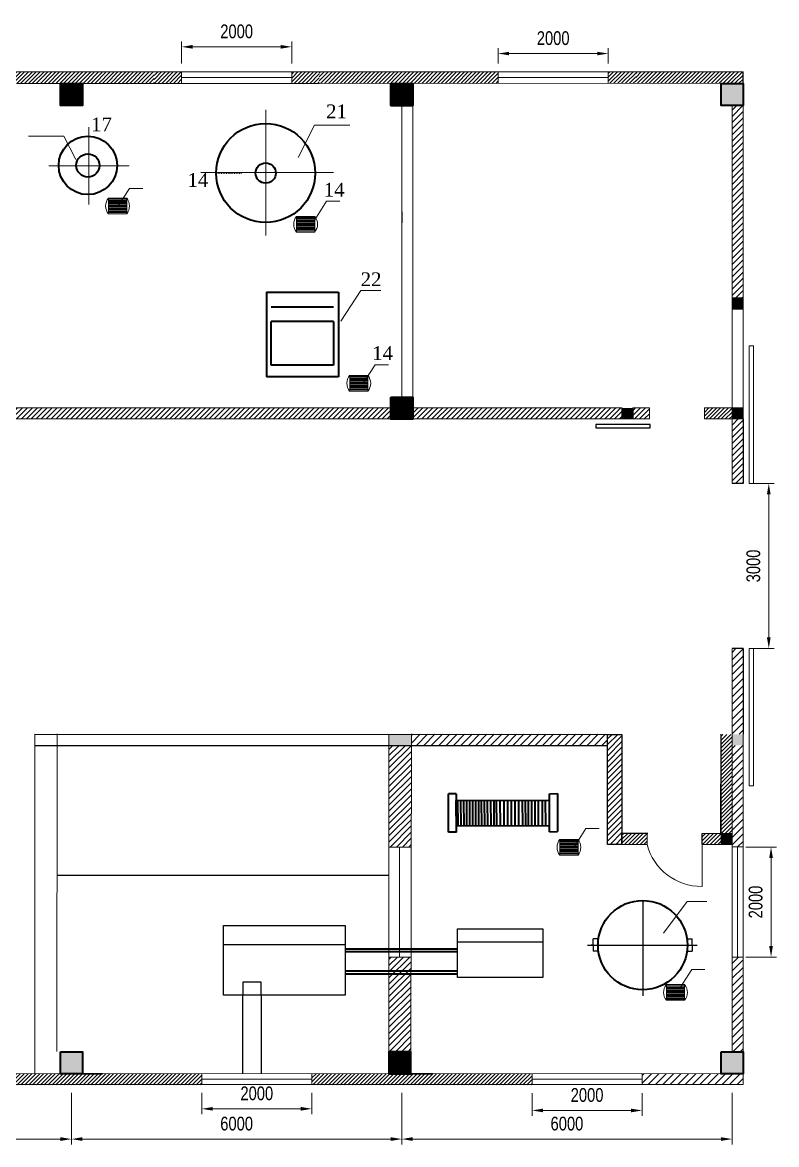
# Model space of a CAD drawing. Header units: millimetres. Extents: x -76212 to 9435109730, y -5959132081 to 60147.
# Drawn here: x 139829 to 153528, y 29423 to 49825 of the extents above; entities that cross this region are included whole.
import ezdxf

# ---------------------------------------------------------------- set-up
doc = ezdxf.new("R2010")
doc.units = ezdxf.units.MM
doc.linetypes.add('ACAD_ISO03W100', pattern=[30, 12, -18])
doc.linetypes.add('ACAD_ISO04W100', pattern=[30, 24, -3, 0, -3])
for name, color, linetype, lineweight in [('3', 4, 'Continuous', 5), ('athietbi', 2, 'Continuous', 35), ('Cot', 1, 'Continuous', 15), ('duonggiong', 8, 'ACAD_ISO04W100', 9), ('Hatch', 8, 'Continuous', 9), ('K.Thuoc0.15', 2, 'Continuous', 15), ('Net0.2', 4, 'Continuous', 13), ('netchinh1', 221, 'Continuous', 40), ('Nét tường', 10, 'Continuous', 30), ('PHOI_CANH', 3, 'Continuous', 30), ('tb dây chuyền', 10, 'Continuous', 40), ('thiet bi', 1, 'Continuous', 30), ('tuong', 1, 'Continuous', 40)]:
    doc.layers.add(name, color=color, linetype=linetype, lineweight=lineweight)
doc.layers.add('XAYDUNG', color=33, linetype='ACAD_ISO03W100')
doc.styles.add('VIET', font='', dxfattribs={"width": 0.8})
doc.styles.get('VIET').set_extended_font_data('.VnAvant')
doc.dimstyles.new('TL 1-100', dxfattribs={"dimtxt": 250, "dimasz": 200, "dimexe": 100, "dimexo": 150, "dimgap": 150, "dimtad": 1, "dimdec": 0, "dimdsep": 46, "dimtxsty": 'VIET', "dimcen": 100, "dimdle": 200, "dimclrd": 8, "dimclre": 8, "dimclrt": 2, "dimadec": 0, "dimazin": 0, "dimtfac": 1, "dimtdec": 0, "dimtmove": 2, "dimatfit": 3, "dimfxl": 1, "dimtolj": 1, "dimtzin": 0, "dimlwd": 5, "dimlwe": 5, "dimarcsym": 0})
pattern_1 = [(45, (85911.3, -956.59), (-67.35192, 67.35192), [])]
pattern_2 = [(45, (-973636.766, -80814.685), (-35.355339, 35.355339), [])]

# ---------------------------------------------------------------- blocks, each defined once
blk = doc.blocks.new('*D50')
at = {"layer": 'Defpoints', "color": 0, "transparency": 16777216}
for p in [(152920, 41443), (153387, 41443), (152920, 38443)]:
    blk.add_point(p, dxfattribs=at)
at = {"layer": 'K.Thuoc0.15', "color": 8, "lineweight": 5, "transparency": 16777216}
for p, q in [((153070, 41443), (153487, 41443)), ((153387, 38643), (153387, 41243)), ((153070, 38443), (153487, 38443))]:
    blk.add_line(p, q, dxfattribs=at)
at = {"layer": 'K.Thuoc0.15', "color": 8, "transparency": 16777216}
for points in [[(153353, 41243), (153420, 41243), (153387, 41443)], [(153353, 38643), (153420, 38643), (153387, 38443)]]:
    blk.add_solid(points, dxfattribs=at)
at = {"layer": 'K.Thuoc0.15', "color": 2, "lineweight": 5, "transparency": 16777216, "insert": (153107, 39943), "char_height": 250, "attachment_point": 5, "rotation": 90, "style": 'VIET'}
blk.add_mtext('\\A1;3000', dxfattribs=at)
blk = doc.blocks.new('*D72')
at = {"layer": 'Defpoints', "color": 0, "transparency": 16777216}
for p in [(144720, 49381), (142720, 48926), (144720, 48926)]:
    blk.add_point(p, dxfattribs=at)
at = {"layer": 'K.Thuoc0.15', "color": 8, "lineweight": 5, "transparency": 16777216}
for p, q in [((142720, 49076), (142720, 49481)), ((142920, 49381), (144520, 49381)), ((144720, 49076), (144720, 49481))]:
    blk.add_line(p, q, dxfattribs=at)
at = {"layer": 'K.Thuoc0.15', "color": 8, "transparency": 16777216}
for points in [[(142920, 49415), (142920, 49348), (142720, 49381)], [(144520, 49415), (144520, 49348), (144720, 49381)]]:
    blk.add_solid(points, dxfattribs=at)
at = {"layer": 'K.Thuoc0.15', "color": 2, "lineweight": 9, "transparency": 16777216, "insert": (143720, 49661), "char_height": 250, "attachment_point": 5, "rotation": 0.0048, "style": 'VIET'}
blk.add_mtext('\\A1;2000', dxfattribs=at)
blk = doc.blocks.new('*D51')
at = {"layer": 'Defpoints', "color": 0, "transparency": 16777216}
for p in [(150470, 49259), (148470, 48926), (150470, 48926)]:
    blk.add_point(p, dxfattribs=at)
at = {"layer": 'K.Thuoc0.15', "color": 8, "lineweight": 5, "transparency": 16777216}
for p, q in [((148470, 49076), (148470, 49359)), ((148670, 49259), (150270, 49259)), ((150470, 49076), (150470, 49359))]:
    blk.add_line(p, q, dxfattribs=at)
at = {"layer": 'K.Thuoc0.15', "color": 8, "transparency": 16777216}
for points in [[(148670, 49292), (148670, 49226), (148470, 49259)], [(150270, 49292), (150270, 49226), (150470, 49259)]]:
    blk.add_solid(points, dxfattribs=at)
at = {"layer": 'K.Thuoc0.15', "color": 2, "lineweight": 5, "transparency": 16777216, "insert": (149470, 49538), "char_height": 250, "attachment_point": 5, "style": 'VIET'}
blk.add_mtext('\\A1;2000', dxfattribs=at)
blk = doc.blocks.new('*D70')
at = {"layer": 'Defpoints', "color": 0, "transparency": 16777216}
for p in [(152820, 34833), (152820, 32833), (153428, 32833)]:
    blk.add_point(p, dxfattribs=at)
at = {"layer": 'K.Thuoc0.15', "color": 8, "lineweight": 5, "transparency": 16777216}
for p, q in [((152970, 34833), (153528, 34833)), ((153428, 34633), (153428, 33033)), ((152970, 32833), (153528, 32833))]:
    blk.add_line(p, q, dxfattribs=at)
at = {"layer": 'K.Thuoc0.15', "color": 8, "transparency": 16777216}
for points in [[(153394, 34633), (153461, 34633), (153428, 34833)], [(153394, 33033), (153461, 33033), (153428, 32833)]]:
    blk.add_solid(points, dxfattribs=at)
at = {"layer": 'K.Thuoc0.15', "color": 2, "lineweight": 5, "transparency": 16777216, "insert": (153148, 33833), "char_height": 250, "attachment_point": 5, "rotation": 90, "style": 'VIET'}
blk.add_mtext('\\A1;2000', dxfattribs=at)
blk = doc.blocks.new('*D45')
at = {"color": 8, "lineweight": 5, "transparency": 16777216}
for p, q in [((134720, 30365), (134720, 29423)), ((140720, 30364), (140720, 29423)), ((134920, 29523), (140520, 29523))]:
    blk.add_line(p, q, dxfattribs=at)
at = {"color": 8, "transparency": 16777216}
for points in [[(134920, 29557), (134920, 29490), (134720, 29523)], [(140520, 29557), (140520, 29490), (140720, 29523)]]:
    blk.add_solid(points, dxfattribs=at)
at = {"layer": 'Defpoints', "color": 0, "transparency": 16777216}
for p in [(134720, 30515), (140720, 30514), (140720, 29523)]:
    blk.add_point(p, dxfattribs=at)
at = {"color": 2, "transparency": 16777216, "insert": (137720, 29803), "char_height": 250, "attachment_point": 5, "style": 'VIET'}
blk.add_mtext('\\A1;6000', dxfattribs=at)
blk = doc.blocks.new('*D48')
at = {"color": 8, "lineweight": 5, "transparency": 16777216}
for p, q in [((146720, 30364), (146720, 29423)), ((152720, 30364), (152720, 29423)), ((146920, 29523), (152520, 29523))]:
    blk.add_line(p, q, dxfattribs=at)
at = {"color": 8, "transparency": 16777216}
for points in [[(146920, 29557), (146920, 29490), (146720, 29523)], [(152520, 29557), (152520, 29490), (152720, 29523)]]:
    blk.add_solid(points, dxfattribs=at)
at = {"layer": 'Defpoints', "color": 0, "transparency": 16777216}
for p in [(146720, 30514), (152720, 30514), (152720, 29523)]:
    blk.add_point(p, dxfattribs=at)
at = {"color": 2, "transparency": 16777216, "insert": (149720, 29803), "char_height": 250, "attachment_point": 5, "style": 'VIET'}
blk.add_mtext('\\A1;6000', dxfattribs=at)
blk = doc.blocks.new('*D47')
at = {"color": 8, "lineweight": 5, "transparency": 16777216}
for p, q in [((140720, 30364), (140720, 29423)), ((146720, 30364), (146720, 29423)), ((140920, 29523), (146520, 29523))]:
    blk.add_line(p, q, dxfattribs=at)
at = {"color": 8, "transparency": 16777216}
for points in [[(140920, 29557), (140920, 29490), (140720, 29523)], [(146520, 29557), (146520, 29490), (146720, 29523)]]:
    blk.add_solid(points, dxfattribs=at)
at = {"layer": 'Defpoints', "color": 0, "transparency": 16777216}
for p in [(140720, 30514), (146720, 30514), (146720, 29523)]:
    blk.add_point(p, dxfattribs=at)
at = {"color": 2, "transparency": 16777216, "insert": (143720, 29803), "char_height": 250, "attachment_point": 5, "style": 'VIET'}
blk.add_mtext('\\A1;6000', dxfattribs=at)
blk = doc.blocks.new('*D63')
at = {"color": 8, "lineweight": 5, "transparency": 16777216}
for p, q in [((143086, 30361), (143086, 29973)), ((145086, 30365), (145086, 29973)), ((143286, 30073), (144886, 30073))]:
    blk.add_line(p, q, dxfattribs=at)
at = {"color": 8, "transparency": 16777216}
for points in [[(143286, 30107), (143286, 30040), (143086, 30073)], [(144886, 30107), (144886, 30040), (145086, 30073)]]:
    blk.add_solid(points, dxfattribs=at)
at = {"layer": 'Defpoints', "color": 0, "transparency": 16777216}
for p in [(143086, 30511), (145086, 30515), (145086, 30073)]:
    blk.add_point(p, dxfattribs=at)
at = {"color": 2, "transparency": 16777216, "insert": (144086, 30353), "char_height": 250, "attachment_point": 5, "style": 'VIET'}
blk.add_mtext('\\A1;2000', dxfattribs=at)
blk = doc.blocks.new('*D64')
at = {"color": 8, "lineweight": 5, "transparency": 16777216}
for p, q in [((149086, 30360), (149086, 29943)), ((151086, 30359), (151086, 29943)), ((149286, 30043), (150886, 30043))]:
    blk.add_line(p, q, dxfattribs=at)
at = {"color": 8, "transparency": 16777216}
for points in [[(149286, 30077), (149286, 30010), (149086, 30043)], [(150886, 30077), (150886, 30010), (151086, 30043)]]:
    blk.add_solid(points, dxfattribs=at)
at = {"layer": 'Defpoints', "color": 0, "transparency": 16777216}
for p in [(149086, 30510), (151086, 30509), (151086, 30043)]:
    blk.add_point(p, dxfattribs=at)
at = {"color": 2, "transparency": 16777216, "insert": (150086, 30323), "char_height": 250, "attachment_point": 5, "style": 'VIET'}
blk.add_mtext('\\A1;2000', dxfattribs=at)

msp = doc.modelspace()

# ---------------------------------------------------------------- hatches: boundary and pattern name
at = {"lineweight": 9}
h = msp.add_hatch(color=256, dxfattribs=at)
h.dxf.hatch_style = 1
h.paths.add_polyline_path([(146895.9, 36882.2), (146486.4, 36882.2), (146486.4, 36680.3), (146895.6, 36680.2)])
h.paths.add_polyline_path([(152919.8, 36882), (152720, 36882), (152720, 36680), (152919.8, 36680)])
h.paths.add_polyline_path([(152919.5, 31109.8), (152519.5, 31109.8), (152519.5, 30709.8), (152919.5, 30709.8)])
h.paths.add_polyline_path([(140920, 30711.9), (140920, 30711.9), (140520, 30711.9), (140520, 31111.9), (140920, 31111.9), (140920, 30711.7), (141086.4, 30711.7), (141086.4, 30711.8), (140520, 30712), (140520, 30711.9), (140920, 30711.9), (140920, 30712.2), (140886.4, 30712.2), (140568.1, 30712)])
h.paths.add_polyline_path([(134921.3, 31113.8), (134521.3, 31113.8), (134521.3, 30713.4), (134921.3, 30713.4)])
h.paths.add_polyline_path([(123120.1, 31115.3), (122720.1, 31115.3), (122720.1, 30714.8), (123120.1, 30714.8)])
h.paths.add_polyline_path([(128920, 31115.3), (128520, 31115.3), (128520, 30714.8), (128920, 30714.8)])
h.paths.add_polyline_path([(152920, 48713), (152520, 48713), (152520, 48313), (152920, 48313)])
h = msp.add_hatch(dxfattribs=at)
h.set_pattern_fill('ANSI31', color=256, scale=25)
h.set_pattern_definition([(45, (85911.3, -956.59), (-56.1266, 56.1266), [])])
h.paths.add_polyline_path([(152920, 48313), (152720, 48313), (152720, 44814.9), (152920, 44814.9)])
h.paths.add_polyline_path([(152920, 42614.9), (152720, 42614.9), (152720, 41443.4), (152920, 41443.4)])
h.paths.add_polyline_path([(146895.6, 36680.2), (146486.4, 36680.3), (146486.5, 34833.2), (146892.5, 34833.2)])
h.paths.add_polyline_path([(146889.2, 32833.2), (146486.6, 32833.4), (146486.7, 31111), (146886.3, 31111)])
h.paths.add_polyline_path([(151873.5, 48105.9), (152367.6, 48105.9), (152367.6, 48639.7), (151873.5, 48639.7)], flags=9)
h.paths.add_polyline_path([(151824.2, 46546.2), (152318.4, 46546.2), (152318.4, 47080), (151824.2, 47080)], flags=9)
h = msp.add_hatch(color=256, dxfattribs=at)
h.dxf.hatch_style = 1
h.paths.add_polyline_path([(152720, 44814.9), (152720, 44614.9), (152920, 44614.9), (152920, 44814.9)])
h = msp.add_hatch(dxfattribs=at)
h.set_pattern_fill('ANSI31', color=256, scale=20)
h.set_pattern_definition([(45, (85911.3, -956.59), (-44.90128, 44.90128), [])])
h.paths.add_polyline_path([(150720, 42814.9), (131741.3, 42814.9), (131741.3, 42614.9), (147820, 42614.9), (147920, 42614.9), (150720, 42614.9)])
h.paths.add_polyline_path([(151220, 42814.9), (150920.3, 42814.9), (150920.3, 42813.2), (150920, 42614.9), (151220, 42614.9)])
h = msp.add_hatch(color=256, dxfattribs=at)
h.dxf.hatch_style = 1
h.paths.add_polyline_path([(146920, 42814.9), (146820, 42814.9), (146720, 42814.9), (146720, 42713), (146720, 42614.9), (146820, 42614.9), (146920, 42614.9)])
h = msp.add_hatch(color=256, dxfattribs=at)
h.dxf.hatch_style = 1
h.paths.add_polyline_path([(150920, 42814.9), (150720, 42814.9), (150720, 42614.9), (150920, 42614.9)])
h = msp.add_hatch(dxfattribs=at)
h.set_pattern_fill('ANSI31', color=256, scale=30)
h.set_pattern_definition(pattern_1)
h.paths.add_polyline_path([(150458.2, 36882), (146895.9, 36882.2), (146895.6, 36680.2), (150458.2, 36680)])
h.paths.add_polyline_path([(152919.8, 36680), (152720, 36680), (152720, 34833.4), (152919.8, 34833.4)])
h.paths.add_polyline_path([(152919.8, 38443.4), (152720, 38443.4), (152720, 36882), (152919.8, 36882)])
h = msp.add_hatch(dxfattribs=at)
h.set_pattern_fill('ANSI31', color=256, scale=30)
h.set_pattern_definition(pattern_1)
h.paths.add_polyline_path([(152919.8, 30709), (151086.4, 30709.4), (151086.3, 30514.5), (152919.8, 30514.5)])
h.paths.add_polyline_path([(152919.8, 32833.4), (152720, 32833.4), (152720, 31109.8), (152919.8, 31109.8)])
at = {"layer": 'Hatch', "lineweight": 9}
h = msp.add_hatch(dxfattribs=at)
h.set_pattern_fill('ANSI31', scale=400)
h.set_pattern_definition([(45, (-974003.13, -86803.93), (-35.355339, 35.355339), [])])
h.paths.add_polyline_path([(146720, 48925.7), (145220, 48925.7), (145220, 48717.3), (146720, 48717.4)])
h.paths.add_polyline_path([(148470, 48925.7), (146720, 48925.7), (146720, 48717.4), (148470, 48717.5)])
h.paths.add_polyline_path([(140720, 48925.7), (139031.3, 48927.9), (139031.3, 48718.9), (140720, 48716.9)])
h.paths.add_polyline_path([(142220, 48925.7), (140720, 48925.7), (140720, 48716.9), (142220, 48717)])
h = msp.add_hatch(dxfattribs=at)
h.set_pattern_fill('ANSI31', scale=400)
h.set_pattern_definition([(45, (-1188687.29, -238217.306), (-35.355339, 35.355339), [])])
h.paths.add_polyline_path([(142720, 48925.7), (142220, 48925.7), (142220, 48717), (142720, 48717)])
h.paths.add_polyline_path([(145220, 48925.7), (144720, 48925.7), (144720, 48717.2), (145220, 48717.3)])
h = msp.add_hatch(dxfattribs=at)
h.set_pattern_fill('ANSI31', scale=400)
h.set_pattern_definition([(45, (-1170854.627, -236868.097), (-35.355339, 35.355339), [])])
h.paths.add_polyline_path([(150970, 48925.7), (150470, 48925.7), (150470, 48717.7), (150970, 48717.7)])
h = msp.add_hatch(dxfattribs=at)
h.set_pattern_fill('ANSI31', scale=400)
h.set_pattern_definition([(45, (-1023940.835, -193835.074), (-35.355339, 35.355339), [])])
h.paths.add_polyline_path([(152920, 48925.7), (150970, 48925.7), (150970, 48717.7), (152520, 48717.9), (152520, 48717.9), (152920, 48717.9)])
h = msp.add_hatch(dxfattribs=at)
h.set_pattern_fill('ANSI31')
h.set_pattern_definition([(45, (-1982485.81152, -331001.57892), (-0.088388347648, 0.088388347648), [])])
h.paths.add_polyline_path([(140520, 48313), (140920, 48313), (140920, 48713), (140520, 48713)])
h = msp.add_hatch(dxfattribs=at)
h.set_pattern_fill('ANSI31')
h.set_pattern_definition([(45, (-1976485.81178, -331001.57892), (-0.088388347648, 0.088388347648), [])])
h.paths.add_polyline_path([(146520, 48313), (146920, 48313), (146920, 48713), (146520, 48713)])
h = msp.add_hatch(dxfattribs=at)
h.set_pattern_fill('ANSI31')
h.set_pattern_definition([(45, (-1970485.81046, -331001.57892), (-0.088388347648, 0.088388347648), [])])
h.paths.add_polyline_path([(146920, 43013.4), (146520, 43013.4), (146520, 42613.4), (146920, 42613.4)])
h = msp.add_hatch(dxfattribs=at)
h.set_pattern_fill('ANSI31', scale=400)
h.set_pattern_definition([(45, (-2246046.244, -170642.46), (-35.3553391, 35.3553391), [])])
h.paths.add_polyline_path([(152720, 42814.9), (152220, 42814.9), (152220, 42614.9), (152720, 42614.9), (152720, 42713)])
h = msp.add_hatch(color=7, dxfattribs=at)
h.dxf.hatch_style = 1
h.paths.add_polyline_path([(152920, 42713), (152920, 42814.9), (152720, 42814.9), (152720, 42713), (152720, 42614.9), (152920, 42614.9)])
h = msp.add_hatch(dxfattribs=at)
h.set_pattern_fill('ANSI31', scale=23, angle=180)
h.set_pattern_definition([(225, (213728.19, 80651.874), (51.63647, -51.63647), [])])
h.paths.add_polyline_path([(150458.2, 34880.4), (150719.5, 34880.4), (150719.5, 35082.2), (150719.5, 36880.4), (150458.2, 36880.4)])
h = msp.add_hatch(dxfattribs=at)
h.set_pattern_fill('ANSI31', scale=400, angle=180)
h.set_pattern_definition([(225, (2549485.73, 250337.747), (35.3553391, -35.3553391), [])])
h.paths.add_polyline_path([(152519.5, 35080.4), (152719.5, 35080.4), (152719.5, 36880.4), (152519.5, 36880.4)])
h.paths.add_polyline_path([(152519.5, 34880.4), (152519.5, 35080.4), (152175.8, 35080.4), (152175.8, 34880.4)])
h.paths.add_polyline_path([(151175.8, 34880.4), (151175.8, 35080.4), (150719.5, 35080.4), (150719.5, 34880.4)])
h = msp.add_hatch(dxfattribs=at)
h.set_pattern_fill('ANSI31', angle=180)
h.set_pattern_definition([(225, (2549385.72964, 250337.74652), (0.088388347648, -0.088388347648), [])])
h.paths.add_polyline_path([(152519.5, 34880.4), (152719.5, 34880.4), (152719.5, 35080.4), (152519.5, 35080.4)])
h = msp.add_hatch(dxfattribs=at)
h.set_pattern_fill('ANSI31')
h.set_pattern_definition([(45, (-1976119.45781, -348603.60791), (-0.088388347648, 0.088388347648), [])])
h.paths.add_polyline_path([(146886.4, 31111), (146486.4, 31111), (146486.4, 30711), (146886.4, 30711)])
h = msp.add_hatch(dxfattribs=at)
h.set_pattern_fill('ANSI31', scale=400)
h.set_pattern_definition(pattern_2)
h.paths.add_polyline_path([(143086.4, 30710.8), (140886.4, 30711.3), (140886.4, 30711.2), (141086.4, 30711.2), (141086.4, 30711.7), (140886.4, 30711.7), (140886.4, 30711.3), (141286.4, 30711.2), (141286.4, 30711.2), (141086.4, 30711.2), (140886.4, 30711.2), (139086.4, 30711.6), (139086.3, 30511.6), (143086.3, 30510.8)])
h = msp.add_hatch(dxfattribs=at)
h.set_pattern_fill('ANSI31', scale=400)
h.set_pattern_definition(pattern_2)
h.paths.add_polyline_path([(149086.3, 30709.6), (146886.4, 30710.1), (146886.4, 30710), (147086.4, 30710), (147086.4, 30710.5), (146886.4, 30710.5), (146886.4, 30710.1), (147286.4, 30710), (147286.4, 30710), (147086.4, 30710), (146886.4, 30710), (145086.4, 30710.4), (145086.3, 30510.4), (149086.3, 30509.6)])

# ---------------------------------------------------------------- linework, layer by layer
for p, q in [((152920, 48713), (152920, 48925.7)), ((146720, 46379.9), (146720, 46179.9)), ((152720, 44814.9), (152920, 44814.9)), ((152720, 44614.9), (152920, 44614.9)), ((146720, 43013.4), (146920, 43013.4)), ((150720, 42814.9), (150720, 42614.9)), ((150920, 42814.9), (150920, 42614.9)), ((152920, 42614.9), (152920, 41443.4)), ((152920, 41443.4), (152720, 41443.4)), ((152920, 38443.4), (152720, 38443.4)), ((152919.8, 38443.4), (152919.8, 36887.2)), ((140053.1, 36882.2), (150458.2, 36880.4)), ((152518.2, 35082.2), (152519.2, 36882.1)), ((140053.1, 36680), (150458.2, 36680.1)), ((150719.5, 35082.2), (151188.2, 35082.2)), ((150719.5, 34880.4), (150719.5, 35082.2)), ((152175.8, 34882.2), (152175.8, 35080.4)), ((140458.3, 34323.8), (146486.5, 34324)), ((151095.9, 33861.1), (151095.9, 32126.8)), ((145691.8, 33056.1), (143481.8, 33056.1)), ((149281.5, 33100.3), (147734.5, 33100.3)), ((150291.9, 33163.7), (150198.7, 33163.7)), ((150198.7, 33051.8), (150198.7, 33163.7)), ((150198.7, 33051.8), (150198.7, 32939.8)), ((151899.7, 33161.6), (151992.9, 33161.6)), ((151992.9, 33049.6), (151992.9, 33161.6)), ((150092.9, 33049.6), (152082.9, 33049.6)), ((150182.9, 33049.6), (150162.9, 33049.6)), ((150291.9, 32939.8), (150198.7, 32939.8)), ((151899.7, 32937.6), (151992.9, 32937.6)), ((151992.9, 33049.6), (152012.9, 33049.6)), ((151992.9, 33049.6), (151992.9, 32937.6)), ((143833, 30711.2), (143833.4, 32138.5)), ((144166.8, 32138.5), (144167, 30711.1))]:
    msp.add_line(p, q)
for points in [[(151231.3, 42512), (150242.6, 42512), (150242.6, 42452), (151231.3, 42452)], [(150719.5, 34880.4), (150458.2, 34880.4), (150458.2, 36880.4), (150719.5, 36880.4)]]:
    msp.add_lwpolyline(points, close=True)
for points in [[(143833.4, 32138.2), (143481.8, 32138.2), (143481.8, 33408.2), (145691.8, 33408.2), (145691.8, 32138.2), (143833.4, 32138.2)], [(147980.6, 32457.8), (147734.5, 32457.8), (147734.5, 33346.8), (149281.5, 33346.8), (149281.5, 32457.8), (147980.6, 32457.8)], [(144167, 32138.2), (144167, 32377.1), (143833.4, 32377.1), (143833.4, 32138.2)]]:
    msp.add_lwpolyline(points)
at = {"layer": '3', "color": 7, "lineweight": 5}
for p, q in [((141390.4, 46630.3), (141722.4, 46630.3)), ((141722.4, 46530.3), (141390.4, 46530.3)), ((141390.4, 46530.3), (141722.4, 46530.3)), ((141390.6, 46630.3), (141722.6, 46630.3)), ((141390.6, 46610.3), (141722.6, 46610.3)), ((141390.6, 46590.3), (141722.6, 46590.3)), ((141722.6, 46590.3), (141390.6, 46590.3)), ((141390.6, 46570.3), (141722.6, 46570.3)), ((141722.6, 46570.3), (141390.6, 46570.3)), ((141722.6, 46570.3), (141390.6, 46570.3)), ((141722.6, 46550.3), (141390.6, 46550.3)), ((141722.6, 46550.3), (141390.6, 46550.3)), ((141722.6, 46550.3), (141390.6, 46550.3)), ((141390.6, 46550.3), (141722.6, 46550.3)), ((141390.6, 46530.3), (141722.6, 46530.3)), ((141722.6, 46530.3), (141390.6, 46530.3)), ((141390.9, 46630.3), (141390.9, 46345.3)), ((141722.6, 46630.3), (141722.6, 46345.3)), ((141722.6, 46610.3), (141722.6, 46590.3)), ((141722.4, 46430.3), (141390.4, 46430.3)), ((141390.4, 46430.3), (141722.4, 46430.3)), ((141722.6, 46510.3), (141390.6, 46510.3)), ((141390.6, 46510.3), (141722.6, 46510.3)), ((141722.6, 46490.3), (141390.6, 46490.3)), ((141722.6, 46490.3), (141390.6, 46490.3)), ((141390.6, 46490.3), (141722.6, 46490.3)), ((141722.6, 46470.3), (141390.6, 46470.3)), ((141390.6, 46470.3), (141722.6, 46470.3)), ((141722.6, 46470.3), (141390.6, 46470.3)), ((141722.6, 46470.3), (141390.6, 46470.3)), ((141722.6, 46450.3), (141390.6, 46450.3)), ((141722.6, 46450.3), (141390.6, 46450.3)), ((141722.6, 46450.3), (141390.6, 46450.3)), ((141722.6, 46450.3), (141390.6, 46450.3)), ((141390.6, 46450.3), (141722.6, 46450.3)), ((141390.6, 46430.3), (141722.6, 46430.3)), ((141722.6, 46430.3), (141390.6, 46430.3)), ((141390.6, 46410.3), (141722.6, 46410.3)), ((141722.6, 46410.3), (141390.6, 46410.3)), ((141390.6, 46390.3), (141722.6, 46390.3)), ((141722.6, 46390.3), (141390.6, 46390.3)), ((141722.6, 46390.3), (141390.6, 46390.3)), ((141390.6, 46370.3), (141722.6, 46370.3)), ((141722.6, 46370.3), (141390.6, 46370.3)), ((141722.6, 46370.3), (141390.6, 46370.3)), ((141722.6, 46370.3), (141390.6, 46370.3)), ((141722.6, 46345.3), (141390.6, 46345.3)), ((144806.8, 46297.8), (145138.8, 46297.8)), ((145138.8, 46197.8), (144806.8, 46197.8)), ((144806.8, 46197.8), (145138.8, 46197.8)), ((144807.1, 46297.8), (145139.1, 46297.8)), ((144807.1, 46277.8), (145139.1, 46277.8)), ((144807.1, 46257.8), (145139.1, 46257.8)), ((145139.1, 46257.8), (144807.1, 46257.8)), ((144807.1, 46237.8), (145139.1, 46237.8)), ((145139.1, 46237.8), (144807.1, 46237.8)), ((145139.1, 46237.8), (144807.1, 46237.8)), ((145139.1, 46217.8), (144807.1, 46217.8)), ((145139.1, 46217.8), (144807.1, 46217.8)), ((145139.1, 46217.8), (144807.1, 46217.8)), ((144807.1, 46217.8), (145139.1, 46217.8)), ((144807.1, 46197.8), (145139.1, 46197.8)), ((145139.1, 46197.8), (144807.1, 46197.8)), ((145139.1, 46177.8), (144807.1, 46177.8)), ((144807.1, 46177.8), (145139.1, 46177.8)), ((145139.1, 46157.8), (144807.1, 46157.8)), ((145139.1, 46157.8), (144807.1, 46157.8)), ((144807.1, 46157.8), (145139.1, 46157.8)), ((145139.1, 46137.8), (144807.1, 46137.8)), ((144807.1, 46137.8), (145139.1, 46137.8)), ((145139.1, 46137.8), (144807.1, 46137.8)), ((145139.1, 46137.8), (144807.1, 46137.8)), ((145139.1, 46117.8), (144807.1, 46117.8)), ((145139.1, 46117.8), (144807.1, 46117.8)), ((145139.1, 46117.8), (144807.1, 46117.8)), ((145139.1, 46117.8), (144807.1, 46117.8)), ((144807.1, 46117.8), (145139.1, 46117.8)), ((144807.3, 46297.8), (144807.3, 46012.8)), ((145139.1, 46297.8), (145139.1, 46012.8)), ((145139.1, 46277.8), (145139.1, 46257.8)), ((145138.8, 46097.8), (144806.8, 46097.8)), ((144806.8, 46097.8), (145138.8, 46097.8)), ((144807.1, 46097.8), (145139.1, 46097.8)), ((145139.1, 46097.8), (144807.1, 46097.8)), ((144807.1, 46077.8), (145139.1, 46077.8)), ((145139.1, 46077.8), (144807.1, 46077.8)), ((144807.1, 46057.8), (145139.1, 46057.8)), ((145139.1, 46057.8), (144807.1, 46057.8)), ((145139.1, 46057.8), (144807.1, 46057.8)), ((144807.1, 46037.8), (145139.1, 46037.8)), ((145139.1, 46037.8), (144807.1, 46037.8)), ((145139.1, 46037.8), (144807.1, 46037.8)), ((145139.1, 46037.8), (144807.1, 46037.8)), ((145139.1, 46012.8), (144807.1, 46012.8)), ((145772.8, 43405.8), (146104.8, 43405.8)), ((146104.8, 43305.8), (145772.8, 43305.8)), ((145772.8, 43305.8), (146104.8, 43305.8)), ((145773, 43405.8), (146105, 43405.8)), ((145773, 43385.8), (146105, 43385.8)), ((145773, 43365.8), (146105, 43365.8)), ((146105, 43365.8), (145773, 43365.8)), ((145773, 43345.8), (146105, 43345.8)), ((146105, 43345.8), (145773, 43345.8)), ((146105, 43345.8), (145773, 43345.8)), ((146105, 43325.8), (145773, 43325.8)), ((146105, 43325.8), (145773, 43325.8)), ((146105, 43325.8), (145773, 43325.8)), ((145773, 43325.8), (146105, 43325.8)), ((145773, 43305.8), (146105, 43305.8)), ((146105, 43305.8), (145773, 43305.8)), ((146105, 43285.8), (145773, 43285.8)), ((145773, 43285.8), (146105, 43285.8)), ((146105, 43265.8), (145773, 43265.8)), ((146105, 43265.8), (145773, 43265.8)), ((145773, 43265.8), (146105, 43265.8)), ((145773.3, 43405.8), (145773.3, 43120.8)), ((146105, 43405.8), (146105, 43120.8)), ((146105, 43385.8), (146105, 43365.8)), ((146104.8, 43205.8), (145772.8, 43205.8)), ((145772.8, 43205.8), (146104.8, 43205.8)), ((146105, 43245.8), (145773, 43245.8)), ((145773, 43245.8), (146105, 43245.8)), ((146105, 43245.8), (145773, 43245.8)), ((146105, 43245.8), (145773, 43245.8)), ((146105, 43225.8), (145773, 43225.8)), ((146105, 43225.8), (145773, 43225.8)), ((146105, 43225.8), (145773, 43225.8)), ((146105, 43225.8), (145773, 43225.8)), ((145773, 43225.8), (146105, 43225.8)), ((145773, 43205.8), (146105, 43205.8)), ((146105, 43205.8), (145773, 43205.8)), ((145773, 43185.8), (146105, 43185.8)), ((146105, 43185.8), (145773, 43185.8)), ((145773, 43165.8), (146105, 43165.8)), ((146105, 43165.8), (145773, 43165.8)), ((146105, 43165.8), (145773, 43165.8)), ((145773, 43145.8), (146105, 43145.8)), ((146105, 43145.8), (145773, 43145.8)), ((146105, 43145.8), (145773, 43145.8)), ((146105, 43145.8), (145773, 43145.8)), ((146105, 43120.8), (145773, 43120.8)), ((149590.3, 34970.3), (149922.3, 34970.3)), ((149590.5, 34970.3), (149922.5, 34970.3)), ((149590.5, 34950.3), (149922.5, 34950.3)), ((149590.5, 34930.3), (149922.5, 34930.3)), ((149922.5, 34930.3), (149590.5, 34930.3)), ((149590.5, 34910.3), (149922.5, 34910.3)), ((149922.5, 34910.3), (149590.5, 34910.3)), ((149922.5, 34910.3), (149590.5, 34910.3)), ((149922.5, 34890.3), (149590.5, 34890.3)), ((149922.5, 34890.3), (149590.5, 34890.3)), ((149922.5, 34890.3), (149590.5, 34890.3)), ((149590.5, 34890.3), (149922.5, 34890.3)), ((149590.8, 34970.3), (149590.8, 34685.3)), ((149922.5, 34970.3), (149922.5, 34685.3)), ((149922.5, 34950.3), (149922.5, 34930.3)), ((149922.3, 34870.3), (149590.3, 34870.3)), ((149590.3, 34870.3), (149922.3, 34870.3)), ((149922.3, 34770.3), (149590.3, 34770.3)), ((149590.3, 34770.3), (149922.3, 34770.3)), ((149590.5, 34870.3), (149922.5, 34870.3)), ((149922.5, 34870.3), (149590.5, 34870.3)), ((149922.5, 34850.3), (149590.5, 34850.3)), ((149590.5, 34850.3), (149922.5, 34850.3)), ((149922.5, 34830.3), (149590.5, 34830.3)), ((149922.5, 34830.3), (149590.5, 34830.3)), ((149590.5, 34830.3), (149922.5, 34830.3)), ((149922.5, 34810.3), (149590.5, 34810.3)), ((149590.5, 34810.3), (149922.5, 34810.3)), ((149922.5, 34810.3), (149590.5, 34810.3)), ((149922.5, 34810.3), (149590.5, 34810.3)), ((149922.5, 34790.3), (149590.5, 34790.3)), ((149922.5, 34790.3), (149590.5, 34790.3)), ((149922.5, 34790.3), (149590.5, 34790.3)), ((149922.5, 34790.3), (149590.5, 34790.3)), ((149590.5, 34790.3), (149922.5, 34790.3)), ((149590.5, 34770.3), (149922.5, 34770.3)), ((149922.5, 34770.3), (149590.5, 34770.3)), ((149590.5, 34750.3), (149922.5, 34750.3)), ((149922.5, 34750.3), (149590.5, 34750.3)), ((149590.5, 34730.3), (149922.5, 34730.3)), ((149922.5, 34730.3), (149590.5, 34730.3)), ((149922.5, 34730.3), (149590.5, 34730.3)), ((149590.5, 34710.3), (149922.5, 34710.3)), ((149922.5, 34710.3), (149590.5, 34710.3)), ((149922.5, 34710.3), (149590.5, 34710.3)), ((149922.5, 34710.3), (149590.5, 34710.3)), ((149922.5, 34685.3), (149590.5, 34685.3)), ((151526.2, 32046.6), (151526.2, 32331.6)), ((151526.2, 32331.6), (151858, 32331.6)), ((151858.2, 32306.6), (151526.2, 32306.6)), ((151526.2, 32306.6), (151858.2, 32306.6)), ((151526.2, 32306.6), (151858.2, 32306.6)), ((151526.2, 32306.6), (151858.2, 32306.6)), ((151858.2, 32286.6), (151526.2, 32286.6)), ((151526.2, 32286.6), (151858.2, 32286.6)), ((151526.2, 32286.6), (151858.2, 32286.6)), ((151858.2, 32266.6), (151526.2, 32266.6)), ((151526.2, 32266.6), (151858.2, 32266.6)), ((151858.2, 32246.6), (151526.2, 32246.6)), ((151526.2, 32246.6), (151858.2, 32246.6)), ((151526.5, 32246.6), (151858.5, 32246.6)), ((151858.5, 32246.6), (151526.5, 32246.6)), ((151858, 32046.6), (151858, 32331.6)), ((151526.2, 32226.6), (151858.2, 32226.6)), ((151526.2, 32226.6), (151858.2, 32226.6)), ((151526.2, 32226.6), (151858.2, 32226.6)), ((151526.2, 32226.6), (151858.2, 32226.6)), ((151858.2, 32226.6), (151526.2, 32226.6)), ((151526.2, 32206.6), (151858.2, 32206.6)), ((151858.2, 32206.6), (151526.2, 32206.6)), ((151526.2, 32206.6), (151858.2, 32206.6)), ((151526.2, 32206.6), (151858.2, 32206.6)), ((151526.2, 32186.6), (151858.2, 32186.6)), ((151526.2, 32186.6), (151858.2, 32186.6)), ((151858.2, 32186.6), (151526.2, 32186.6)), ((151526.2, 32166.6), (151858.2, 32166.6)), ((151858.2, 32166.6), (151526.2, 32166.6)), ((151858.2, 32146.6), (151526.2, 32146.6)), ((151526.2, 32146.6), (151858.2, 32146.6)), ((151526.2, 32126.6), (151858.2, 32126.6)), ((151526.2, 32126.6), (151858.2, 32126.6)), ((151526.2, 32126.6), (151858.2, 32126.6)), ((151858.2, 32126.6), (151526.2, 32126.6)), ((151858.2, 32106.6), (151526.2, 32106.6)), ((151526.2, 32106.6), (151858.2, 32106.6)), ((151526.2, 32106.6), (151858.2, 32106.6)), ((151858.2, 32086.6), (151526.2, 32086.6)), ((151526.2, 32086.6), (151858.2, 32086.6)), ((151526.2, 32066.6), (151526.2, 32086.6)), ((151858.2, 32066.6), (151526.2, 32066.6)), ((151858.2, 32046.6), (151526.2, 32046.6)), ((151526.5, 32146.6), (151858.5, 32146.6)), ((151858.5, 32146.6), (151526.5, 32146.6)), ((151858.5, 32046.6), (151526.5, 32046.6))]:
    msp.add_line(p, q, dxfattribs=at)
at = {"layer": '3', "color": 7, "linetype": 'ByBlock', "lineweight": 5}
for centre, start, end in [((141568.7, 46487.8), 141.33038, 218.66962), ((141544.6, 46487.8), 321.33038, 38.66962), ((144985.1, 46155.3), 141.33038, 218.66962), ((144961, 46155.3), 321.33038, 38.66962), ((145951.1, 43263.3), 141.33038, 218.66962), ((145927, 43263.3), 321.33038, 38.66962), ((149768.6, 34827.8), 141.33038, 218.66962), ((149744.4, 34827.8), 321.33038, 38.66962), ((151704.3, 32189.1), 141.33038, 218.66962), ((151680.2, 32189.1), 321.33086, 38.67009)]:
    msp.add_arc(centre, 228.1, start, end, dxfattribs=at)
at = {"layer": 'athietbi', "color": 7, "lineweight": 35}
for p, q in [((144262.8, 44919.4), (145572.8, 44919.4)), ((144262.8, 44919.4), (144262.8, 43379.4)), ((145572.8, 44919.4), (145572.8, 43379.4)), ((144350.2, 44653.2), (145480.5, 44653.2)), ((144350.2, 43590.6), (144350.2, 44385.3)), ((145480.5, 44385.3), (144350.2, 44385.3)), ((145480.5, 44385.3), (145480.5, 43590.6)), ((145480.5, 43590.6), (144350.2, 43590.6)), ((145572.8, 43379.4), (144262.8, 43379.4)), ((147708.6, 35802.7), (147567.1, 35801.9)), ((147570.8, 35102), (147567.1, 35801.9)), ((147708.6, 35802.7), (147709.3, 35677.1)), ((149400.4, 35802.7), (149547.1, 35803.5)), ((149404.1, 35111.7), (149400.4, 35802.7)), ((149547.1, 35803.5), (149550.7, 35112.4)), ((147709.3, 35677.1), (149401, 35686)), ((147712.3, 35102.7), (147709.3, 35677.1)), ((147712.3, 35102.7), (147709.3, 35677.1)), ((147743.5, 35217.8), (147741, 35677.2)), ((147797.1, 35218.1), (147794.7, 35677.5)), ((147850.8, 35218.4), (147848.4, 35677.8)), ((147904.5, 35218.7), (147902, 35678.1)), ((147958.1, 35219), (147955.7, 35678.4)), ((148011.8, 35219.2), (148009.4, 35678.7)), ((148065.5, 35219.5), (148063, 35678.9)), ((148119.1, 35219.8), (148116.7, 35679.2)), ((148172.8, 35220.1), (148170.4, 35679.5)), ((148226.5, 35220.4), (148224, 35679.8)), ((148280.1, 35220.7), (148277.7, 35680.1)), ((148342.4, 35221), (148340, 35680.4)), ((148397.6, 35221.3), (148395.2, 35680.7)), ((148444.9, 35221.5), (148442.4, 35680.9)), ((148512.3, 35221.9), (148509.8, 35681.3)), ((148579.6, 35222.2), (148577.2, 35681.7)), ((148647, 35222.6), (148644.6, 35682)), ((148714.4, 35223), (148712, 35682.4)), ((148781.8, 35223.3), (148779.4, 35682.7)), ((148849.2, 35223.7), (148846.8, 35683.1)), ((148916.2, 35224), (148913.8, 35683.4)), ((148972.7, 35224.3), (148970.2, 35683.7)), ((149023.3, 35224.6), (149020.9, 35684)), ((149083.6, 35224.9), (149081.2, 35684.3)), ((149143.9, 35225.2), (149141.5, 35684.6)), ((149204.2, 35225.6), (149201.8, 35685)), ((149276.6, 35225.9), (149274.1, 35685.3)), ((149334.7, 35226.2), (149332.3, 35685.7)), ((147712.3, 35102.7), (147570.8, 35102)), ((147711.7, 35217.7), (149403.5, 35226.6)), ((149404.1, 35111.7), (149550.7, 35112.4))]:
    msp.add_line(p, q, dxfattribs=at)
at = {"layer": 'Cot', "color": 7}
for p, q in [((140520, 48713), (140920, 48713)), ((140520, 48313), (140520, 48713)), ((140920, 48713), (140920, 48313)), ((146520, 48713), (146920, 48713)), ((146720, 48723.4), (146720, 42614.9)), ((152520, 48713), (152920, 48713)), ((152920, 48713), (152920, 44314.9)), ((152720, 48313), (152720, 44314.9)), ((146920, 44814.9), (146920, 42814.9)), ((152720, 43814.9), (152720, 44314.9)), ((152920, 44314.9), (152920, 43814.9)), ((152720, 43814.9), (152720, 41443.4)), ((152920, 43814.9), (152920, 42713)), ((131744.3, 42814.9), (150720, 42814.9)), ((146620, 42814.9), (146720, 42814.9)), ((146720, 42614.9), (146720, 42713)), ((150920, 42814.9), (151220, 42814.9)), ((151220, 42814.9), (151220, 42614.9)), ((152220, 42814.9), (152920, 42814.9)), ((131731.6, 42614.9), (147820, 42614.9)), ((146620, 42614.9), (146720, 42614.9)), ((147920, 42614.9), (150920, 42614.9)), ((150920, 42614.9), (151220, 42614.9)), ((152220, 42614.9), (152920, 42614.9)), ((152720, 38443.4), (152720, 31109.8)), ((140053.1, 36882.2), (140053.3, 30708.8)), ((140453, 31115.3), (140462.6, 36888.4)), ((146486.4, 36882.2), (146486.7, 30708.8)), ((146886.4, 31115.3), (146896, 36888.4)), ((152519.5, 34880.4), (152519.5, 36880.4)), ((152919.8, 36882.2), (152919.8, 30514.5)), ((150719.5, 35080.4), (151175.8, 35080.4)), ((151175.8, 34880.4), (151175.8, 35080.4)), ((152175.8, 35080.4), (152719.5, 35080.4)), ((152175.8, 34880.4), (152175.8, 35080.4)), ((150719.5, 34880.4), (151175.8, 34880.4)), ((152175.8, 34880.4), (152719.5, 34880.4)), ((152175.8, 34880.4), (152175.8, 34116.7))]:
    msp.add_line(p, q, dxfattribs=at)
msp.add_arc((152159.2, 35131.5), 1014.9, 194.32006, 270.93841, dxfattribs=at)
at = {"layer": 'duonggiong', "color": 7, "lineweight": 13, "ltscale": 0.4}
for p, q in [((144247.6, 48234), (144247.6, 45953.6)), ((143072, 47093.8), (145477.4, 47093.8))]:
    msp.add_line(p, q, dxfattribs=at)
at = {"layer": 'K.Thuoc0.15', "color": 7, "lineweight": 9}
for p, q in [((141556.6, 46470.3), (141772.1, 46807.1)), ((141772.1, 46807.1), (142013.2, 46807.1)), ((145139.1, 46237.8), (145354.5, 46574.6)), ((145354.5, 46574.6), (145595.7, 46574.6)), ((145614.6, 44392.6), (145973.3, 44953.3)), ((145973.3, 44953.3), (146340.7, 44953.3)), ((146019.1, 43265.8), (146234.5, 43602.6)), ((146234.5, 43602.6), (146475.7, 43602.6)), ((149849.8, 34830.3), (150065.3, 35167.1)), ((150065.3, 35167.1), (150306.4, 35167.1)), ((151473.2, 33267), (151906.8, 33842.8)), ((151906.8, 33842.8), (152261.4, 33842.8)), ((151771, 32266.6), (151986.4, 32603.4)), ((151986.4, 32603.4), (152227.6, 32603.4))]:
    msp.add_line(p, q, dxfattribs=at)
for points in [[(144836.8, 47369.8), (145135, 47955.3), (145776, 47955.3)], [(140797, 47330.4), (140580.1, 47756.2), (139939.1, 47756.2)]]:
    msp.add_lwpolyline(points, dxfattribs=at)
at = {"layer": 'Net0.2', "color": 7}
for p, q in [((142720, 48717), (142720, 48925.7)), ((142720, 48821.4), (144720, 48821.4)), ((144720, 48717.2), (144720, 48925.7)), ((148470, 48925.7), (148470, 48717.5)), ((148470, 48821.6), (150470, 48821.6)), ((150470, 48925.7), (150470, 48717.7)), ((141037.4, 47917.7), (141037.4, 46514.3)), ((140307.4, 47216), (141767.3, 47216)), ((152820, 42814.9), (152720, 42814.9)), ((152720, 42713), (152720, 42614.9)), ((152920, 42713), (152920, 42614.9)), ((152720, 42614.9), (152820, 42614.9)), ((146892.5, 34833.2), (146486.5, 34833.2)), ((146681.3, 34833.4), (146681.3, 32833.4)), ((152920, 34833.4), (152720, 34833.4)), ((152820, 34833.4), (152820, 32833.4)), ((146889.2, 32833.2), (146486.6, 32833.4)), ((152920, 32833.4), (152720, 32833.4)), ((143086.4, 30710.8), (143086.3, 30510.8)), ((143086.3, 30610.8), (145086.3, 30610.4)), ((145086.4, 30710.4), (145086.3, 30510.4)), ((149086.3, 30509.6), (149086.3, 30709.6)), ((149086.3, 30609.6), (151086.3, 30609.6)), ((151086.3, 30509.2), (151086.4, 30709.3))]:
    msp.add_line(p, q, dxfattribs=at)
for points in [[(153107.2, 43942.3), (153032.7, 43942.3), (153032.7, 41443.4), (153107.2, 41443.4)], [(153107.2, 38443.4), (153032.7, 38443.4), (153032.7, 35944.5), (153107.2, 35944.5)]]:
    msp.add_lwpolyline(points, close=True, dxfattribs=at)
at = {"layer": 'Nét tường', "color": 7}
for p, q in [((141086.4, 30712.2), (140886.4, 30712.2)), ((141086.4, 30711.7), (140886.4, 30711.7)), ((141086.4, 30711.7), (140886.4, 30711.7)), ((141086.4, 30711.2), (140886.4, 30711.2)), ((141286.4, 30712.2), (141086.4, 30712.2)), ((141286.4, 30711.7), (141086.4, 30711.7)), ((141286.4, 30711.7), (141086.4, 30711.7)), ((141286.4, 30711.2), (141086.4, 30711.2)), ((147086.4, 30711), (146886.4, 30711)), ((147086.4, 30710.5), (146886.4, 30710.5)), ((147086.4, 30710.5), (146886.4, 30710.5)), ((147086.4, 30710), (146886.4, 30710)), ((147286.4, 30711), (147086.4, 30711)), ((147286.4, 30710.5), (147086.4, 30710.5)), ((147286.4, 30710.5), (147086.4, 30710.5)), ((147286.4, 30710), (147086.4, 30710))]:
    msp.add_line(p, q, dxfattribs=at)
at = {"layer": 'PHOI_CANH', "color": 7}
msp.add_line((140720, 48713), (140720, 48716.9), dxfattribs=at)
at = {"layer": 'tb dây chuyền', "color": 7, "lineweight": 35}
msp.add_line((146520, 48313), (146920, 48313), dxfattribs=at)
for points in [[(140520, 48713), (140920, 48713), (140920, 48313), (140520, 48313)], [(146520, 48713), (146920, 48713), (146920, 48313), (146520, 48313)], [(152520, 48713), (152920, 48713), (152920, 48313), (152520, 48313)], [(146520, 43013.4), (146920, 43013.4), (146920, 42613.4), (146520, 42613.4)], [(140520, 31111.9), (140920, 31111.9), (140920, 30711.9), (140520, 30711.9)], [(146886.4, 31111), (146486.4, 31111), (146486.4, 30711), (146886.4, 30711)], [(152519.5, 31109.8), (152919.5, 31109.8), (152919.5, 30709.8), (152519.5, 30709.8)]]:
    msp.add_lwpolyline(points, close=True, dxfattribs=at)
at = {"layer": 'thiet bi', "color": 7, "lineweight": 35}
for p, q in [((147734.5, 32978), (145691.8, 32978)), ((147732.8, 32928), (145691.8, 32928)), ((147732.8, 32573), (145691.8, 32573)), ((147732.8, 32523), (145691.8, 32523))]:
    msp.add_line(p, q, dxfattribs=at)
for centre, radius in [((144247.6, 47086.6), 900), ((141017.7, 47224.4), 530), ((141017.7, 47224.4), 210.8), ((144247.6, 47086.6), 184.1), ((151095.9, 33049.6), 811.5)]:
    msp.add_circle(centre, radius, dxfattribs=at)
at = {"layer": 'tuong', "color": 7, "lineweight": 13}
for p, q in [((139719.8, 48925.7), (142220, 48925.7)), ((142220, 48925.7), (145220, 48925.7)), ((145220, 48925.7), (152920, 48925.7)), ((139719.8, 48716.8), (142220, 48717)), ((142220, 48717), (145220, 48717.3)), ((145220, 48717.3), (152920, 48717.9)), ((146919.9, 48717.4), (146920, 42614.9)), ((146820, 42814.9), (146720, 42814.9)), ((152220, 42614.9), (152220, 42814.9)), ((146820, 42614.9), (146720, 42614.9)), ((147820, 42614.9), (147920, 42614.9)), ((133241.3, 30713.8), (152919.8, 30709)), ((133241.3, 30514.5), (152919.8, 30514.5))]:
    msp.add_line(p, q, dxfattribs=at)
at = {"layer": 'XAYDUNG', "color": 7}
msp.add_line((143347.6, 47086.6), (143822.6, 47086.6), dxfattribs=at)

# ---------------------------------------------------------------- texts
at = {"layer": 'netchinh1', "color": 7, "lineweight": 20, "char_height": 250}
for s, insert, attachment_point in [('{\\fTimes New Roman|b0|i0|c0|p18;\\C0;21}', (145345.4, 48333.3), 1), ('{\\fTimes New Roman|b0|i0|c0|p18;\\C0;17}', (141453.9, 48096.1), 3), ('{\\fTimes New Roman|b0|i0|c0|p18;\\C0;14}', (142827.3, 47085.6), 1), ('{\\fTimes New Roman|b0|i0|c0|p18;\\C0;14}', (145302.9, 46908.6), 1), ('{\\fTimes New Roman|b0|i0|c0|p18;\\C0;22}', (145973.3, 45280.7), 1), ('{\\fTimes New Roman|b0|i0|c0|p18;\\C0;14}', (146181.5, 43938.1), 1)]:
    msp.add_mtext_dynamic_manual_height_columns(s, width=612.612, gutter_width=1500, heights=[0], dxfattribs=dict(at, insert=insert, attachment_point=attachment_point))

# ---------------------------------------------------------------- dimensions: what is measured, and where the dimension line sits
for base, p1, p2, picture, middle in [((140720, 29523.4), (134720, 30514.6), (140720, 30514.5), '*D45', (137720, 29802.7)), ((146720, 29523.4), (140720, 30514.5), (146720, 30514.3), '*D47', (143720, 29802.7)), ((145086.3, 30073.4), (143086.3, 30510.8), (145086.3, 30514.5), '*D63', (144086.3, 30352.7)), ((152720.1, 29523.4), (146720, 30514.3), (152720.1, 30514.2), '*D48', (149720.1, 29802.7)), ((151086.3, 30043.4), (149086.3, 30509.6), (151086.3, 30509.1), '*D64', (150086.3, 30322.7))]:
    dim = msp.add_linear_dim(base=base, p1=p1, p2=p2, dimstyle='TL 1-100')
    dim.commit()
    dim.dimension.update_dxf_attribs({"geometry": picture, "text_midpoint": middle})
at = {"layer": 'K.Thuoc0.15', "color": 7, "lineweight": 9}
dim = msp.add_aligned_dim(p1=(142720, 48925.7), p2=(144720, 48925.9), distance=455.5, text='2000', dimstyle='TL 1-100', dxfattribs=at)
dim.commit()
dim.dimension.update_dxf_attribs({"geometry": '*D72', "text_midpoint": (143719.9, 49660.6)})
at = {"layer": 'K.Thuoc0.15', "color": 7, "lineweight": 5}
dim = msp.add_linear_dim(base=(150470, 49259), p1=(148470, 48925.7), p2=(150470, 48925.7), text='2000', dimstyle='TL 1-100', dxfattribs=at)
dim.commit()
dim.dimension.update_dxf_attribs({"geometry": '*D51', "text_midpoint": (149470, 49538.3)})
dim = msp.add_linear_dim(base=(153386.7, 41443.4), p1=(152920, 38443.4), p2=(152920, 41443.4), angle=90, text='3000', dimstyle='TL 1-100', dxfattribs=at)
dim.commit()
dim.dimension.update_dxf_attribs({"geometry": '*D50', "text_midpoint": (153107.4, 39943.4)})
dim = msp.add_linear_dim(base=(153427.6, 32833.4), p1=(152820, 34833.4), p2=(152820, 32833.4), angle=90, dimstyle='TL 1-100', dxfattribs=at)
dim.commit()
dim.dimension.update_dxf_attribs({"geometry": '*D70', "text_midpoint": (153148.3, 33833.4)})

doc.saveas('drawing.dxf')
